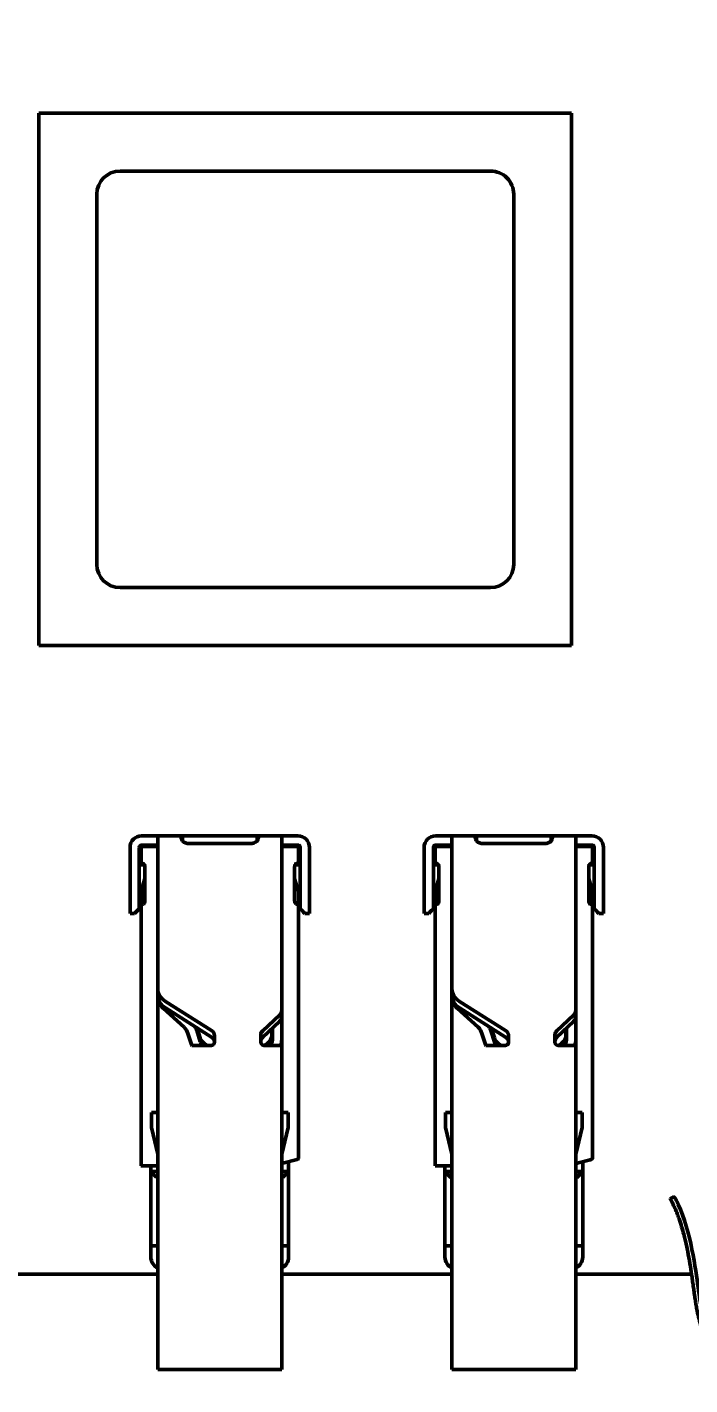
# Model space of a CAD drawing. Header units: millimetres. Extents: x -55 to 2039, y 0 to 512.
# Drawn here: x 1082.7 to 1111.4, y 222.2 to 280.9 of the extents above; entities that cross this region are included whole.
import ezdxf
from ezdxf import colors
from ezdxf.entities.mleader import LeaderData, LeaderLine
from ezdxf.enums import TextEntityAlignment as Align
from ezdxf.math import Vec2, Vec3

# ---------------------------------------------------------------- set-up
doc = ezdxf.new("R2010")
doc.units = ezdxf.units.MM
doc.linetypes.add('Сплошная', pattern=[0])
doc.layers.add('Виды', color=30, linetype='Continuous')
doc.styles.add('GOST TYPE B', font='', dxfattribs={"height": 3.5})
doc.styles.get('GOST TYPE B').set_extended_font_data('GOST type B')

# ---------------------------------------------------------------- blocks, each defined once
blk = doc.blocks.new('Вид с →')
at = {"linetype": 'Continuous', "lineweight": 25, "transparency": 16777216}
for q in [(28.03, 4.046), (30.858, 4.046)]:
    blk.add_line((29.444, 2.632), q, dxfattribs=at)
blk.add_circle((32.944, 2.632), 3.5, dxfattribs=at)
blk.add_circle((32.944, 2.632), 3.5, dxfattribs=at)
at = {"linetype": 'Continuous', "lineweight": 50, "transparency": 16777216, "style": 'GOST TYPE B'}
blk.add_attdef('ВИД(_:_)', text='', height=7, dxfattribs=at).set_placement((27.226, 3.5), align=Align.MIDDLE_RIGHT)
blk = doc.blocks.new('_DotSmall')
at = {"color": 0, "linetype": 'ByBlock', "lineweight": 60, "const_width": 0.5}
blk.add_lwpolyline([(-0.0625, 0, 1), (0.0625, 0, 1)], format="xyb", close=True, dxfattribs=at)

msp = doc.modelspace()

# ---------------------------------------------------------------- linework, layer by layer
at = {"linetype": 'Continuous', "lineweight": 50}
for p, q in [((1083.259, 277.181), (1083.259, 254.1808)), ((1106.2592, 277.181), (1083.259, 277.181)), ((1106.2592, 254.1808), (1106.2592, 277.181)), ((1086.7591, 274.6809), (1102.7591, 274.6809)), ((1085.7591, 257.6809), (1085.7591, 273.6809)), ((1103.7591, 273.6809), (1103.7591, 257.6809)), ((1102.7591, 256.6809), (1086.7591, 256.6809)), ((1083.259, 254.1808), (1106.2592, 254.1808)), ((1087.6908, 245.955), (1087.8908, 245.955)), ((1088.3908, 245.955), (1087.8908, 245.955)), ((1088.3908, 245.955), (1089.4565, 245.955)), ((1089.4565, 245.955), (1089.4565, 245.7267)), ((1089.7408, 245.955), (1089.4565, 245.955)), ((1092.3908, 245.955), (1089.7408, 245.955)), ((1092.675, 245.955), (1092.3908, 245.955)), ((1092.675, 245.7267), (1092.675, 245.955)), ((1092.675, 245.955), (1093.7408, 245.955)), ((1094.2408, 245.955), (1093.7408, 245.955)), ((1094.4408, 245.955), (1094.2408, 245.955)), ((1100.3908, 245.955), (1100.5908, 245.955)), ((1101.0908, 245.955), (1100.5908, 245.955)), ((1101.0908, 245.955), (1102.1565, 245.955)), ((1102.1565, 245.955), (1102.1565, 245.7267)), ((1102.4408, 245.955), (1102.1565, 245.955)), ((1105.0908, 245.955), (1102.4408, 245.955)), ((1105.375, 245.955), (1105.0908, 245.955)), ((1105.375, 245.7267), (1105.375, 245.955)), ((1105.375, 245.955), (1106.4408, 245.955)), ((1106.9408, 245.955), (1106.4408, 245.955)), ((1107.1408, 245.955), (1106.9408, 245.955)), ((1087.1908, 245.455), (1087.1908, 242.905)), ((1087.5908, 242.905), (1087.5908, 245.455)), ((1087.6658, 244.755), (1087.6658, 245.495)), ((1087.6658, 245.495), (1087.7729, 245.495)), ((1087.6908, 245.555), (1087.8908, 245.555)), ((1087.7729, 245.495), (1088.3372, 245.495)), ((1087.8908, 245.555), (1088.3908, 245.555)), ((1088.3908, 245.495), (1088.3372, 245.495)), ((1088.3908, 239.3267), (1088.3908, 245.7207)), ((1089.7408, 245.6216), (1092.3908, 245.6216)), ((1093.7408, 238.4221), (1093.7408, 245.7207)), ((1093.7408, 245.555), (1094.2408, 245.555)), ((1093.7943, 245.495), (1093.7408, 245.495)), ((1093.7943, 245.495), (1094.3586, 245.495)), ((1094.2408, 245.555), (1094.4408, 245.555)), ((1094.3586, 245.495), (1094.4658, 245.495)), ((1094.4658, 245.495), (1094.4658, 244.755)), ((1094.5408, 245.455), (1094.5408, 242.905)), ((1094.9408, 242.905), (1094.9408, 245.455)), ((1099.8908, 245.455), (1099.8908, 242.905)), ((1100.2908, 242.905), (1100.2908, 245.455)), ((1100.3658, 244.755), (1100.3658, 245.495)), ((1100.3658, 245.495), (1100.4729, 245.495)), ((1100.3908, 245.555), (1100.5908, 245.555)), ((1100.4729, 245.495), (1101.0372, 245.495)), ((1100.5908, 245.555), (1101.0908, 245.555)), ((1101.0908, 245.495), (1101.0372, 245.495)), ((1101.0908, 239.3267), (1101.0908, 245.7207)), ((1102.4408, 245.6216), (1105.0908, 245.6216)), ((1106.4408, 238.4221), (1106.4408, 245.7207)), ((1106.4408, 245.555), (1106.9408, 245.555)), ((1106.4943, 245.495), (1106.4408, 245.495)), ((1106.4943, 245.495), (1107.0586, 245.495)), ((1106.9408, 245.555), (1107.1408, 245.555)), ((1107.0586, 245.495), (1107.1658, 245.495)), ((1107.1658, 245.495), (1107.1658, 244.755)), ((1107.2408, 245.455), (1107.2408, 242.905)), ((1107.6408, 242.905), (1107.6408, 245.455)), ((1087.5908, 244.705), (1087.8116, 244.705)), ((1087.7564, 244.755), (1087.6658, 244.755)), ((1094.3199, 244.705), (1094.5408, 244.705)), ((1094.4658, 244.755), (1094.3751, 244.755)), ((1100.2908, 244.705), (1100.5116, 244.705)), ((1100.4564, 244.755), (1100.3658, 244.755)), ((1107.0199, 244.705), (1107.2408, 244.705)), ((1107.1658, 244.755), (1107.0751, 244.755)), ((1087.8307, 244.1049), (1087.5908, 243.305)), ((1087.8307, 244.605), (1087.8307, 243.155)), ((1094.3008, 243.155), (1094.3008, 244.605)), ((1094.5408, 243.305), (1094.3008, 244.1049)), ((1100.5307, 244.1049), (1100.2908, 243.305)), ((1100.5307, 244.605), (1100.5307, 243.155)), ((1107.0008, 243.155), (1107.0008, 244.605)), ((1107.2408, 243.305), (1107.0008, 244.1049)), ((1087.6658, 243.555), (1087.6658, 243.155)), ((1094.4658, 243.155), (1094.4658, 243.555)), ((1100.3658, 243.555), (1100.3658, 243.155)), ((1107.1658, 243.155), (1107.1658, 243.555)), ((1087.6658, 231.695), (1087.6658, 243.005)), ((1087.6658, 243.005), (1087.7564, 243.005)), ((1094.3751, 243.005), (1094.4658, 243.005)), ((1094.4658, 243.005), (1094.4658, 232.0137)), ((1100.3658, 231.695), (1100.3658, 243.005)), ((1100.3658, 243.005), (1100.4564, 243.005)), ((1107.0751, 243.005), (1107.1658, 243.005)), ((1107.1658, 243.005), (1107.1658, 232.0137)), ((1087.3908, 242.605), (1087.1908, 242.605)), ((1094.9408, 242.605), (1094.7408, 242.605)), ((1100.0908, 242.605), (1099.8908, 242.605)), ((1107.6408, 242.605), (1107.4408, 242.605)), ((1088.3908, 239.0439), (1088.3908, 239.3267)), ((1088.3908, 239.0439), (1088.3908, 239.027)), ((1088.3908, 222.895), (1088.3908, 239.027)), ((1090.708, 237.54), (1088.7226, 238.8006)), ((1101.0908, 239.0439), (1101.0908, 239.3267)), ((1101.0908, 239.0439), (1101.0908, 239.027)), ((1101.0908, 222.895), (1101.0908, 239.027)), ((1103.408, 237.54), (1101.4226, 238.8006)), ((1088.6178, 238.511), (1089.5232, 237.681)), ((1088.7226, 238.5178), (1090.708, 237.2571)), ((1093.6408, 238.2099), (1092.9208, 237.5311)), ((1093.7408, 238.4221), (1093.7408, 238.1392)), ((1101.3178, 238.511), (1102.2232, 237.681)), ((1101.4226, 238.5178), (1103.408, 237.2571)), ((1106.3408, 238.2099), (1105.6208, 237.5311)), ((1106.4408, 238.4221), (1106.4408, 238.1392)), ((1090.0889, 237.6502), (1090.225, 237.2195)), ((1092.9208, 237.2483), (1093.6408, 237.9271)), ((1093.3158, 237.37), (1093.3158, 237.6207)), ((1093.3408, 237.6443), (1093.3408, 237.145)), ((1093.7408, 237.145), (1093.7408, 238.1392)), ((1102.7889, 237.6502), (1102.925, 237.2195)), ((1105.6208, 237.2483), (1106.3408, 237.9271)), ((1106.0158, 237.37), (1106.0158, 237.6207)), ((1106.0408, 237.6443), (1106.0408, 237.145)), ((1106.4408, 237.145), (1106.4408, 238.1392)), ((1089.6899, 237.4194), (1089.8431, 236.9342)), ((1090.2246, 237.0547), (1090.0713, 237.5398)), ((1090.8408, 237.2486), (1090.8408, 237.3295)), ((1092.8408, 237.2486), (1092.8408, 237.3614)), ((1093.3158, 237.0251), (1093.3158, 237.37)), ((1093.7408, 222.895), (1093.7408, 237.145)), ((1102.3899, 237.4194), (1102.5431, 236.9342)), ((1102.9246, 237.0547), (1102.7713, 237.5398)), ((1103.5408, 237.2486), (1103.5408, 237.3295)), ((1105.5408, 237.2486), (1105.5408, 237.3614)), ((1106.0158, 237.0251), (1106.0158, 237.37)), ((1106.4408, 222.895), (1106.4408, 237.145)), ((1089.8568, 236.895), (1090.5106, 236.895)), ((1090.6908, 236.895), (1090.5106, 236.895)), ((1093.0408, 236.895), (1092.9908, 236.895)), ((1093.0408, 236.895), (1093.6946, 236.895)), ((1102.5568, 236.895), (1103.2106, 236.895)), ((1103.3908, 236.895), (1103.2106, 236.895)), ((1105.7408, 236.895), (1105.6908, 236.895)), ((1105.7408, 236.895), (1106.3946, 236.895)), ((1094.4689, 235.995), (1094.4658, 235.995)), ((1107.1689, 235.995), (1107.1658, 235.995)), ((1094.4658, 234.295), (1094.4689, 234.295)), ((1107.1658, 234.295), (1107.1689, 234.295)), ((1088.1158, 233.995), (1088.3908, 233.995)), ((1088.1158, 233.795), (1088.1158, 233.345)), ((1093.7408, 233.995), (1094.0158, 233.995)), ((1094.0158, 233.345), (1094.0158, 233.795)), ((1100.8158, 233.995), (1101.0908, 233.995)), ((1100.8158, 233.795), (1100.8158, 233.345)), ((1106.4408, 233.995), (1106.7158, 233.995)), ((1106.7158, 233.345), (1106.7158, 233.795)), ((1087.6658, 233.395), (1087.6626, 233.395)), ((1088.3908, 232.195), (1088.1158, 233.345)), ((1094.0158, 233.345), (1093.7408, 232.195)), ((1100.3658, 233.395), (1100.3626, 233.395)), ((1101.0908, 232.195), (1100.8158, 233.345)), ((1106.7158, 233.345), (1106.4408, 232.195)), ((1093.7943, 231.8078), (1094.3586, 231.9539)), ((1094.0408, 231.445), (1094.0408, 231.8716)), ((1106.4943, 231.8078), (1107.0586, 231.9539)), ((1106.7408, 231.445), (1106.7408, 231.8716)), ((1087.6626, 231.695), (1087.6658, 231.695)), ((1087.7729, 231.695), (1087.6658, 231.695)), ((1087.7729, 231.695), (1088.3372, 231.695)), ((1088.0908, 231.445), (1088.0908, 231.695)), ((1088.3408, 231.195), (1088.0908, 231.445)), ((1088.0908, 228.245), (1088.0908, 231.445)), ((1088.1711, 231.445), (1088.0908, 231.445)), ((1088.1711, 231.445), (1088.3908, 231.445)), ((1088.3372, 231.695), (1088.3908, 231.695)), ((1088.3876, 231.195), (1088.3408, 231.195)), ((1088.3876, 231.195), (1088.3908, 231.195)), ((1093.9604, 231.445), (1093.7408, 231.445)), ((1093.7408, 231.195), (1093.7439, 231.195)), ((1093.7908, 231.195), (1093.7439, 231.195)), ((1093.7908, 231.195), (1094.0408, 231.445)), ((1094.0408, 231.445), (1093.9604, 231.445)), ((1094.0408, 228.245), (1094.0408, 231.445)), ((1100.3626, 231.695), (1100.3658, 231.695)), ((1100.4729, 231.695), (1100.3658, 231.695)), ((1100.4729, 231.695), (1101.0372, 231.695)), ((1100.7908, 231.445), (1100.7908, 231.695)), ((1101.0408, 231.195), (1100.7908, 231.445)), ((1100.7908, 228.245), (1100.7908, 231.445)), ((1100.8711, 231.445), (1100.7908, 231.445)), ((1100.8711, 231.445), (1101.0908, 231.445)), ((1101.0372, 231.695), (1101.0908, 231.695)), ((1101.0876, 231.195), (1101.0408, 231.195)), ((1101.0876, 231.195), (1101.0908, 231.195)), ((1106.6604, 231.445), (1106.4408, 231.445)), ((1106.4408, 231.195), (1106.4439, 231.195)), ((1106.4908, 231.195), (1106.4439, 231.195)), ((1106.4908, 231.195), (1106.7408, 231.445)), ((1106.7408, 231.445), (1106.6604, 231.445)), ((1106.7408, 228.245), (1106.7408, 231.445)), ((1110.5213, 230.2623), (1110.6938, 230.3635)), ((1088.0908, 228.245), (1088.0908, 227.745)), ((1088.3908, 228.245), (1088.0908, 228.245)), ((1094.0408, 228.245), (1093.7408, 228.245)), ((1094.0408, 227.745), (1094.0408, 228.245)), ((1100.7908, 228.245), (1100.7908, 227.745)), ((1101.0908, 228.245), (1100.7908, 228.245)), ((1106.7408, 228.245), (1106.4408, 228.245)), ((1106.7408, 227.745), (1106.7408, 228.245)), ((1088.3908, 227.0123), (1081.0408, 227.0123)), ((1101.0908, 227.0123), (1093.7408, 227.0123)), ((1111.443, 227.0123), (1106.4408, 227.0123)), ((1088.6178, 222.895), (1088.3908, 222.895)), ((1088.6178, 222.895), (1089.5232, 222.895)), ((1089.5232, 222.895), (1089.6899, 222.895)), ((1089.6899, 222.895), (1089.8431, 222.895)), ((1090.5106, 222.895), (1089.8431, 222.895)), ((1090.5106, 222.895), (1093.0408, 222.895)), ((1093.7408, 222.895), (1093.0408, 222.895)), ((1101.3178, 222.895), (1101.0908, 222.895)), ((1101.3178, 222.895), (1102.2232, 222.895)), ((1102.2232, 222.895), (1102.3899, 222.895)), ((1102.3899, 222.895), (1102.5431, 222.895)), ((1103.2106, 222.895), (1102.5431, 222.895)), ((1103.2106, 222.895), (1105.7408, 222.895)), ((1106.4408, 222.895), (1105.7408, 222.895))]:
    msp.add_line(p, q, dxfattribs=at)
for centre, radius, start, end in [((1086.7591, 273.6809), 1, 90.000003, 180.000003), ((1102.7591, 273.6809), 1, 0.000003, 90.000003), ((1086.7591, 257.6809), 1, 180.000003, 270.000003), ((1102.7591, 257.6809), 1, 270.000003, 0.000003), ((1087.6908, 245.455), 0.1, 89.999993, 179.999993), ((1094.4408, 245.455), 0.1, 359.999993, 89.999993), ((1100.3908, 245.455), 0.1, 89.999993, 179.999993), ((1107.1408, 245.455), 0.1, 359.999993, 89.999993)]:
    msp.add_arc(centre, radius, start, end, dxfattribs=at)
at = {"linetype": 'Continuous', "lineweight": 50, "extrusion": (0, 0, -1)}
for centre, start, end in [((-1087.6908, 245.455), 0.000007, 90.000007), ((-1094.4408, 245.455), 90.000007, 180.000007), ((-1100.3908, 245.455), 0.000007, 90.000007), ((-1107.1408, 245.455), 90.000007, 180.000007)]:
    msp.add_arc(centre, 0.5, start, end, dxfattribs=at)
for centre, major_axis, ratio, start_param, end_param in [((1088.3908, 245.155), (0, 0.8), 0.0000001, 0.0000124, 0.7854105), ((1101.0908, 245.155), (0, 0.8), 0.0000001, 0.0000124, 0.7854105), ((1094.4658, 244.605), (0, 0.15), 0.0000001, 5.4421465, 6.2832152), ((1107.1658, 244.605), (0, 0.15), 0.0000001, 5.4421465, 6.2832152), ((1087.1908, 242.905), (0, 0.3), 0.0000001, 1.5708262, 3.1416226), ((1094.4658, 243.155), (0, 0.15), 0.0000001, 3.1416225, 4.7124188), ((1094.5408, 242.905), (0, 0.3), 0.0000001, 1.5708261, 1.910663), ((1099.8908, 242.905), (0, 0.3), 0.0000001, 1.5708262, 3.1416226), ((1107.1658, 243.155), (0, 0.15), 0.0000001, 3.1416225, 4.7124188), ((1107.2408, 242.905), (0, 0.3), 0.0000001, 1.5708261, 1.910663), ((1087.6908, 242.905), (-0.3, -0.3), 0, 5.0521848, 6.2831442), ((1100.3908, 242.905), (-0.3, -0.3), 0, 5.0521848, 6.2831442), ((1089.3908, 239.3267), (1, 0), 0.7071068, 2.3024826, 3.1415925), ((1102.0908, 239.3267), (1, 0), 0.7071068, 2.3024826, 3.1415925), ((1093.2408, 238.4221), (0.5, 0), 0.7071068, 6.2831852, 6.9266863), ((1105.9408, 238.4221), (0.5, 0), 0.7071068, 6.2831852, 6.9266863), ((1089.1178, 237.2387), (0.4243, -0.4243), 0.9999999, -1.6142483, -1.0912781), ((1101.8178, 237.2387), (0.4243, -0.4243), 0.9999999, -1.6142483, -1.0912781), ((1090.4408, 237.0467), (0.4, 0), 0.7071068, 5.4440753, 6.2831853), ((1090.8408, 236.895), (0, 0.5), 0.0000001, 0.7854001, 1.2661056), ((1093.2408, 237.0786), (0.4, 0), 0.7071068, 3.1415925, 3.7850936), ((1093.0408, 237.145), (-0.2121, 0.2121), 0.9999999, 2.3561974, 3.3413082), ((1103.1408, 237.0467), (0.4, 0), 0.7071068, 5.4440753, 6.2831853), ((1103.5408, 236.895), (0, 0.5), 0.0000001, 0.7854001, 1.2661056), ((1105.9408, 237.0786), (0.4, 0), 0.7071068, 3.1415925, 3.7850936), ((1105.7408, 237.145), (-0.2121, 0.2121), 0.9999999, 2.3561974, 3.3413082), ((1088.1158, 233.795), (0, 0.2), 0.0000001, -0.0000395, 1.5707568), ((1100.8158, 233.795), (0, 0.2), 0.0000001, -0.0000395, 1.5707568), ((1094.1408, 231.7779), (0.4, 0), 0.149451, 3.1415926, 3.6651913), ((1106.8408, 231.7779), (0.4, 0), 0.149451, 3.1415926, 3.6651913)]:
    msp.add_ellipse(centre, major_axis=major_axis, ratio=ratio, start_param=start_param, end_param=end_param, dxfattribs=at)
at = {"linetype": 'Continuous', "lineweight": 50}
for centre, major_axis, ratio, start_param, end_param in [((1093.7408, 245.155), (0, -0.8), 0.0000001, 2.356182, 3.1415802), ((1106.4408, 245.155), (0, -0.8), 0.0000001, 2.356182, 3.1415802), ((1089.7408, 245.8691), (-0.35, 0), 0.7071068, 0.643127, 1.5707965), ((1092.3908, 245.8691), (-0.35, 0), 0.7071068, 1.5707965, 2.4984659), ((1102.4408, 245.8691), (-0.35, 0), 0.7071068, 0.643127, 1.5707965), ((1105.0908, 245.8691), (-0.35, 0), 0.7071068, 1.5707965, 2.4984659), ((1087.6658, 244.605), (0, -0.15), 0.0000001, 3.1415637, 3.9826324), ((1087.7807, 244.6027), (0.0304, -0.1517), 0.4449142, 2.82277, 3.0525987), ((1087.7557, 244.605), (0, -0.15), 0.5000001, 1.5707963, 2.9100714), ((1094.3758, 244.605), (0, 0.15), 0.4999999, 0.231522, 1.5707963), ((1094.3508, 244.6025), (0.0305, 0.1519), 0.4446063, 6.3720651, 6.6017153), ((1100.3658, 244.605), (0, -0.15), 0.0000001, 3.1415637, 3.9826324), ((1100.4807, 244.6027), (0.0304, -0.1517), 0.4449142, 2.82277, 3.0525987), ((1100.4557, 244.605), (0, -0.15), 0.5000001, 1.5707963, 2.9100714), ((1107.0758, 244.605), (0, 0.15), 0.4999999, 0.231522, 1.5707963), ((1107.0508, 244.6025), (0.0305, 0.1519), 0.4446063, 6.3720651, 6.6017153), ((1087.5908, 242.905), (0, -0.3), 0.0000001, 1.23093, 1.5707669), ((1087.6658, 243.155), (0, -0.15), 0.0000001, 4.7123591, 6.2831554), ((1087.7807, 243.1574), (-0.0305, -0.1518), 0.4447212, 6.3721254, 6.6018433), ((1087.7557, 243.155), (0, -0.15), 0.5000001, 0.231522, 1.5707963), ((1094.3758, 243.155), (0, 0.15), 0.4999999, 1.5707963, 2.9100715), ((1094.3508, 243.1573), (-0.0304, 0.1517), 0.444921, 2.8227632, 3.0525958), ((1094.9408, 242.905), (0, -0.3), 0.0000001, -0.0000298, 1.5707665), ((1100.2908, 242.905), (0, -0.3), 0.0000001, 1.23093, 1.5707669), ((1100.3658, 243.155), (0, -0.15), 0.0000001, 4.7123591, 6.2831554), ((1100.4807, 243.1574), (-0.0305, -0.1518), 0.4447212, 6.3721254, 6.6018433), ((1100.4557, 243.155), (0, -0.15), 0.5000001, 0.231522, 1.5707963), ((1107.0758, 243.155), (0, 0.15), 0.4999999, 1.5707963, 2.9100715), ((1107.0508, 243.1573), (-0.0304, 0.1517), 0.444921, 2.8227632, 3.0525958), ((1107.6408, 242.905), (0, -0.3), 0.0000001, -0.0000298, 1.5707665), ((1094.4408, 242.905), (0.3, -0.3), 0, 0.0000242, 1.2309836), ((1107.1408, 242.905), (0.3, -0.3), 0, 0.0000242, 1.2309836), ((1089.3908, 239.0439), (-1, 0), 0.7071068, 0.0000001, 0.83911), ((1089.0908, 239.027), (0.495, -0.495), 0.9999999, 3.92699, 4.7558391), ((1102.0908, 239.0439), (-1, 0), 0.7071068, 0.0000001, 0.83911), ((1101.7908, 239.027), (0.495, -0.495), 0.9999999, 3.92699, 4.7558391), ((1089.1178, 237.2387), (-0.7071, 0.7071), 0.9999999, 4.2328711, 4.4123756), ((1093.2408, 238.1392), (-0.5, 0), 0.7071068, 2.4980917, 3.1415928), ((1101.8178, 237.2387), (-0.7071, 0.7071), 0.9999999, 4.2328711, 4.4123756), ((1105.9408, 238.1392), (-0.5, 0), 0.7071068, 2.4980917, 3.1415928), ((1090.5106, 237.145), (0.2121, -0.2121), 0.9999999, 4.2328708, 4.9121027), ((1090.7017, 237.37), (-0.3536, 0.3536), 0.9999999, 1.0912687, 2.0386257), ((1090.4408, 237.3295), (-0.4, 0), 0.7071068, 3.1415928, 3.9807027), ((1093.2408, 237.3614), (-0.4, 0), 0.7071068, 5.6396843, 6.2831854), ((1092.8408, 236.895), (0, -0.5), 0.0000001, 1.875487, 2.3561925), ((1092.8158, 237.37), (-0.3536, 0.3536), 0.9999999, 2.6793349, 3.9269826), ((1093.0408, 237.145), (0.495, -0.495), 0.9999999, 0.4201861, 0.7853933), ((1103.2106, 237.145), (0.2121, -0.2121), 0.9999999, 4.2328708, 4.9121027), ((1103.4017, 237.37), (-0.3536, 0.3536), 0.9999999, 1.0912687, 2.0386257), ((1103.1408, 237.3295), (-0.4, 0), 0.7071068, 3.1415928, 3.9807027), ((1105.9408, 237.3614), (-0.4, 0), 0.7071068, 5.6396843, 6.2831854), ((1105.5408, 236.895), (0, -0.5), 0.0000001, 1.875487, 2.3561925), ((1105.5158, 237.37), (-0.3536, 0.3536), 0.9999999, 2.6793349, 3.9269826), ((1105.7408, 237.145), (0.495, -0.495), 0.9999999, 0.4201861, 0.7853933), ((1090.5945, 237.1744), (0.7445, 0.2606), 0.9419881, 3.1125126, 3.1684024), ((1103.2945, 237.1744), (0.7445, 0.2606), 0.9419881, 3.1125126, 3.1684024), ((1094.0158, 233.795), (0, -0.2), 0.0000001, 1.5708359, 3.1416322), ((1106.7158, 233.795), (0, -0.2), 0.0000001, 1.5708359, 3.1416322), ((1093.6658, 232.0137), (-0.8, 0), 0.149451, 2.617994, 3.1415927), ((1106.3658, 232.0137), (-0.8, 0), 0.149451, 2.617994, 3.1415927), ((1088.5908, 227.745), (0.3536, 0.3536), 1, 2.3561848, 3.5154651), ((1093.5408, 227.745), (0.3536, 0.3536), 1, -1.9446666, -0.7853899), ((1101.2908, 227.745), (0.3536, 0.3536), 1, 2.3561848, 3.5154651), ((1106.2408, 227.745), (0.3536, 0.3536), 1, -1.9446666, -0.7853899)]:
    msp.add_ellipse(centre, major_axis=major_axis, ratio=ratio, start_param=start_param, end_param=end_param, dxfattribs=at)
for points, knots in [([(1089.4565, 245.955), (1089.4399, 245.955), (1089.4267, 245.9527), (1089.4059, 245.942), (1089.3987, 245.9335), (1089.3919, 245.914), (1089.3906, 245.9046), (1089.3909, 245.8832), (1089.3926, 245.8711), (1089.4002, 245.8384), (1089.4079, 245.8163), (1089.4297, 245.7697), (1089.4435, 245.7454), (1089.4607, 245.7207)], [-0.064680492, -0.064680492, -0.064680492, -0.064680492, -0.052997571, -0.052997571, -0.040701529, -0.040701529, -0.032341427, -0.032341427, -0.023960569, -0.023960569, -0.011659264, -0.011659264, -0.000001, -0.000001, -0.000001, -0.000001]), ([(1092.6708, 245.7207), (1092.6881, 245.7454), (1092.7018, 245.7697), (1092.7236, 245.8163), (1092.7313, 245.8384), (1092.739, 245.8711), (1092.7406, 245.8832), (1092.7409, 245.9046), (1092.7396, 245.914), (1092.7328, 245.9335), (1092.7256, 245.942), (1092.7049, 245.9527), (1092.6916, 245.955), (1092.675, 245.955)], [-0.064698804, -0.064698804, -0.064698804, -0.064698804, -0.053037239, -0.053037239, -0.040732452, -0.040732452, -0.032349221, -0.032349221, -0.023986752, -0.023986752, -0.011687229, -0.011687229, -0.000001, -0.000001, -0.000001, -0.000001]), ([(1102.1565, 245.955), (1102.1399, 245.955), (1102.1267, 245.9527), (1102.1059, 245.942), (1102.0987, 245.9335), (1102.0919, 245.914), (1102.0906, 245.9046), (1102.0909, 245.8832), (1102.0926, 245.8711), (1102.1002, 245.8384), (1102.1079, 245.8163), (1102.1297, 245.7697), (1102.1435, 245.7454), (1102.1607, 245.7207)], [-0.064680492, -0.064680492, -0.064680492, -0.064680492, -0.052997571, -0.052997571, -0.040701529, -0.040701529, -0.032341427, -0.032341427, -0.023960569, -0.023960569, -0.011659264, -0.011659264, -0.000001, -0.000001, -0.000001, -0.000001]), ([(1105.3708, 245.7207), (1105.3881, 245.7454), (1105.4018, 245.7697), (1105.4236, 245.8163), (1105.4313, 245.8384), (1105.439, 245.8711), (1105.4406, 245.8832), (1105.4409, 245.9046), (1105.4396, 245.914), (1105.4328, 245.9335), (1105.4256, 245.942), (1105.4049, 245.9527), (1105.3916, 245.955), (1105.375, 245.955)], [-0.064698804, -0.064698804, -0.064698804, -0.064698804, -0.053037239, -0.053037239, -0.040732452, -0.040732452, -0.032349221, -0.032349221, -0.023986752, -0.023986752, -0.011687229, -0.011687229, -0.000001, -0.000001, -0.000001, -0.000001]), ([(1090.6908, 236.895), (1090.7096, 236.895), (1090.7297, 236.8988), (1090.7667, 236.9141), (1090.7835, 236.9257), (1090.8104, 236.9525), (1090.822, 236.9697), (1090.8372, 237.0068), (1090.8408, 237.0267), (1090.8408, 237.045)], [-0.046791277, -0.046791277, -0.046791277, -0.046791277, -0.041137601, -0.041137601, -0.035483924, -0.035483924, -0.0297219, -0.0297219, -0.023959875, -0.023959875, -0.023959875, -0.023959875]), ([(1092.8408, 237.045), (1092.8408, 237.0267), (1092.8443, 237.0068), (1092.8595, 236.9697), (1092.8711, 236.9525), (1092.898, 236.9257), (1092.9149, 236.9141), (1092.9518, 236.8988), (1092.9719, 236.895), (1092.9908, 236.895)], [0.023959875, 0.023959875, 0.023959875, 0.023959875, 0.029721927, 0.029721927, 0.035483979, 0.035483979, 0.041137683, 0.041137683, 0.046791386, 0.046791386, 0.046791386, 0.046791386]), ([(1103.3908, 236.895), (1103.4096, 236.895), (1103.4297, 236.8988), (1103.4667, 236.9141), (1103.4835, 236.9257), (1103.5104, 236.9525), (1103.522, 236.9697), (1103.5372, 237.0068), (1103.5408, 237.0267), (1103.5408, 237.045)], [-0.046791277, -0.046791277, -0.046791277, -0.046791277, -0.041137601, -0.041137601, -0.035483924, -0.035483924, -0.0297219, -0.0297219, -0.023959875, -0.023959875, -0.023959875, -0.023959875]), ([(1105.5408, 237.045), (1105.5408, 237.0267), (1105.5443, 237.0068), (1105.5595, 236.9697), (1105.5711, 236.9525), (1105.598, 236.9257), (1105.6149, 236.9141), (1105.6518, 236.8988), (1105.6719, 236.895), (1105.6908, 236.895)], [0.023959875, 0.023959875, 0.023959875, 0.023959875, 0.029721927, 0.029721927, 0.035483979, 0.035483979, 0.041137683, 0.041137683, 0.046791386, 0.046791386, 0.046791386, 0.046791386]), ([(1110.6951, 229.9282), (1110.6862, 229.9474), (1110.6773, 229.9665), (1110.6683, 229.9851), (1110.6567, 230.0093), (1110.6452, 230.0327), (1110.6339, 230.055), (1110.6195, 230.0838), (1110.6056, 230.1104), (1110.5928, 230.1344), (1110.5866, 230.1461), (1110.5806, 230.1572), (1110.5749, 230.1676), (1110.5618, 230.1915), (1110.5507, 230.2113), (1110.542, 230.2266), (1110.5404, 230.2294), (1110.5389, 230.232), (1110.5374, 230.2345), (1110.5321, 230.2438), (1110.528, 230.2509), (1110.5252, 230.2556), (1110.5226, 230.2601), (1110.5213, 230.2623), (1110.5213, 230.2623)], [-0.06066127, -0.06066127, -0.06066127, -0.06066127, -0.054298503, -0.054298503, -0.054298503, -0.046067171, -0.046067171, -0.046067171, -0.035478946, -0.035478946, -0.035478946, -0.030291147, -0.030291147, -0.030291147, -0.018368431, -0.018368431, -0.018368431, -0.016182945, -0.016182945, -0.016182945, -0.00795399, -0.00795399, -0.00795399, -0.000001, -0.000001, -0.000001, -0.000001]), ([(1110.6938, 230.3635), (1110.6938, 230.3635), (1110.6951, 230.3612), (1110.6978, 230.3567), (1110.7005, 230.352), (1110.7047, 230.3448), (1110.7101, 230.3354), (1110.7179, 230.3219), (1110.7282, 230.3037), (1110.7405, 230.2815), (1110.7428, 230.2774), (1110.7451, 230.2731), (1110.7475, 230.2687), (1110.7594, 230.247), (1110.7727, 230.2223), (1110.7869, 230.1951), (1110.7933, 230.1829), (1110.7998, 230.1702), (1110.8065, 230.1571), (1110.818, 230.1343), (1110.8298, 230.1105), (1110.8417, 230.0859), (1110.8506, 230.0675), (1110.8595, 230.0488), (1110.8684, 230.0299)], [-0.060660555, -0.060660555, -0.060660555, -0.060660555, -0.052668917, -0.052668917, -0.052668917, -0.044386226, -0.044386226, -0.044386226, -0.032535929, -0.032535929, -0.032535929, -0.030340371, -0.030340371, -0.030340371, -0.019519716, -0.019519716, -0.019519716, -0.014671094, -0.014671094, -0.014671094, -0.006274457, -0.006274457, -0.006274457, -0.000001, -0.000001, -0.000001, -0.000001]), ([(1112.3213, 224.1313), (1112.2284, 224.3221), (1112.0688, 224.6469), (1111.836, 225.647), (1111.7766, 226.0571), (1111.6237, 227.1745), (1111.3999, 228.892), (1110.8684, 230.0299)], [0.000001, 0.000001, 0.000001, 0.000001, 0.06377169, 0.06377169, 0.10493449, 0.10493449, 0.1812787, 0.1812787, 0.1812787, 0.1812787]), ([(1112.3213, 223.5123), (1112.3205, 223.5243), (1112.3194, 223.5361), (1112.318, 223.5478), (1112.3165, 223.5606), (1112.3147, 223.5733), (1112.3126, 223.5859), (1112.309, 223.6076), (1112.3046, 223.6291), (1112.2994, 223.6505), (1112.2983, 223.6551), (1112.2971, 223.6597), (1112.296, 223.6643), (1112.2889, 223.6918), (1112.2805, 223.7194), (1112.2709, 223.7474), (1112.2623, 223.7725), (1112.2527, 223.798), (1112.2422, 223.824), (1112.2322, 223.8488), (1112.2213, 223.8741), (1112.2095, 223.9001), (1112.1991, 223.9234), (1112.1879, 223.9473), (1112.1762, 223.972), (1112.1646, 223.9963), (1112.1524, 224.0213), (1112.1397, 224.0473), (1112.1374, 224.0521), (1112.135, 224.057), (1112.1327, 224.0618), (1112.1227, 224.0822), (1112.1125, 224.1032), (1112.1021, 224.1249), (1112.0982, 224.1331), (1112.0943, 224.1414), (1112.0903, 224.1498), (1112.0714, 224.1899), (1112.0521, 224.2324), (1112.0325, 224.2778), (1112.031, 224.2811), (1112.0296, 224.2845), (1112.0281, 224.2879), (1112.0079, 224.335), (1111.9872, 224.3851), (1111.9664, 224.4387), (1111.95, 224.4809), (1111.9334, 224.5253), (1111.9168, 224.5721), (1111.895, 224.6335), (1111.8745, 224.6951), (1111.855, 224.7571), (1111.8215, 224.864), (1111.7913, 224.9717), (1111.7639, 225.0801), (1111.7342, 225.1974), (1111.7077, 225.3156), (1111.6837, 225.4344), (1111.6682, 225.511), (1111.6537, 225.5878), (1111.64, 225.665), (1111.6278, 225.7336), (1111.6159, 225.8042), (1111.6044, 225.8764), (1111.5927, 225.9493), (1111.5813, 226.024), (1111.5702, 226.1001), (1111.5689, 226.1084), (1111.5677, 226.1167), (1111.5665, 226.125), (1111.555, 226.2038), (1111.5438, 226.2842), (1111.5325, 226.366), (1111.5207, 226.4515), (1111.5089, 226.5385), (1111.4969, 226.6268), (1111.4856, 226.71), (1111.4741, 226.7943), (1111.462, 226.8795), (1111.4406, 227.0314), (1111.4177, 227.1861), (1111.3927, 227.3426), (1111.3858, 227.3859), (1111.3787, 227.4293), (1111.3715, 227.4729), (1111.3426, 227.6464), (1111.3111, 227.8217), (1111.2761, 227.9972), (1111.2686, 228.0351), (1111.2609, 228.0729), (1111.253, 228.1107), (1111.2261, 228.2402), (1111.1973, 228.3696), (1111.1662, 228.4985), (1111.1468, 228.5792), (1111.1264, 228.6597), (1111.1052, 228.7399), (1111.0765, 228.8481), (1111.0461, 228.9557), (1111.0139, 229.0623), (1110.9788, 229.1786), (1110.9416, 229.2937), (1110.9022, 229.4073), (1110.8752, 229.4848), (1110.8472, 229.5617), (1110.8178, 229.6376), (1110.7933, 229.7008), (1110.7678, 229.7633), (1110.7412, 229.8251), (1110.7262, 229.8597), (1110.7108, 229.8941), (1110.6951, 229.9282)], [-0.803722, -0.803722, -0.803722, -0.803722, -0.79469776, -0.79469776, -0.79469776, -0.78484178, -0.78484178, -0.78484178, -0.76790498, -0.76790498, -0.76790498, -0.76428512, -0.76428512, -0.76428512, -0.74257423, -0.74257423, -0.74257423, -0.72311728, -0.72311728, -0.72311728, -0.70460512, -0.70460512, -0.70460512, -0.68805176, -0.68805176, -0.68805176, -0.671732, -0.671732, -0.671732, -0.66871814, -0.66871814, -0.66871814, -0.65609014, -0.65609014, -0.65609014, -0.65132069, -0.65132069, -0.65132069, -0.62856272, -0.62856272, -0.62856272, -0.62688625, -0.62688625, -0.62688625, -0.60349425, -0.60349425, -0.60349425, -0.58509756, -0.58509756, -0.58509756, -0.56098115, -0.56098115, -0.56098115, -0.51935577, -0.51935577, -0.51935577, -0.47432328, -0.47432328, -0.47432328, -0.44531884, -0.44531884, -0.44531884, -0.41949139, -0.41949139, -0.41949139, -0.39340553, -0.39340553, -0.39340553, -0.39057721, -0.39057721, -0.39057721, -0.36370161, -0.36370161, -0.36370161, -0.33560617, -0.33560617, -0.33560617, -0.30913651, -0.30913651, -0.30913651, -0.26196616, -0.26196616, -0.26196616, -0.24892035, -0.24892035, -0.24892035, -0.19693589, -0.19693589, -0.19693589, -0.18573359, -0.18573359, -0.18573359, -0.14741757, -0.14741757, -0.14741757, -0.12340352, -0.12340352, -0.12340352, -0.09096164, -0.09096164, -0.09096164, -0.05557713, -0.05557713, -0.05557713, -0.03141174, -0.03141174, -0.03141174, -0.01129602, -0.01129602, -0.01129602, -0.000001, -0.000001, -0.000001, -0.000001])]:
    msp.add_open_spline(points, degree=3, knots=knots, dxfattribs=at)

# ---------------------------------------------------------------- leaders
at = {"layer": 'Виды', "linetype": 'Continuous', "lineweight": 25}
ml = msp.add_multileader_block('Standard', dxfattribs=at)
ml.set_content('Вид с →', color=256)
ml.set_attribute('ВИД(_:_)', 'А(2:1)', width=0)
ml.set_leader_properties(linetype='Сплошная', lineweight=25)
ml.set_arrow_properties(name='DOTSMALL')
ml.build(insert=Vec2(0, 0))
ml.multileader.update_dxf_attribs({"leader_type": 0, "has_dogleg": 0, "text_left_attachment_type": 6, "text_right_attachment_type": 6, "dogleg_length": 0.3, "arrow_head_size": 1, "block_connection_type": 1})
ctx = ml.context
ctx.base_point, ctx.char_height, ctx.arrow_head_size, ctx.landing_gap_size, ctx.plane_origin = Vec3(1329.0713, 395.8731), 3.5, 1, 1, Vec3(1329.0713, 395.8731)
ctx.left_attachment, ctx.right_attachment, ctx.attachment_type = 6, 6, 1
notes = []
notes.append((ctx, [(0, (0, 0, 0), (0, 0), (1, 0), 1, [])]))
ctx.block.insert = Vec3(1329.0713, 395.8731)
ml = msp.add_multileader_block('Standard', dxfattribs=at)
ml.set_content('Вид с →', color=256)
ml.set_attribute('ВИД(_:_)', 'Б(4:1)', width=0)
ml.set_leader_properties(linetype='Сплошная', lineweight=25)
ml.set_arrow_properties(name='DOTSMALL')
ml.build(insert=Vec2(0, 0))
ml.multileader.update_dxf_attribs({"leader_type": 0, "has_dogleg": 0, "text_left_attachment_type": 6, "text_right_attachment_type": 6, "dogleg_length": 0.3, "arrow_head_size": 1, "block_connection_type": 1})
ctx = ml.context
ctx.base_point, ctx.char_height, ctx.arrow_head_size, ctx.landing_gap_size, ctx.plane_origin = Vec3(1332.1634, 311.4002), 3.5, 1, 1, Vec3(1332.1634, 311.4002)
ctx.left_attachment, ctx.right_attachment, ctx.attachment_type = 6, 6, 1
notes.append((ctx, [(0, (0, 0, 0), (0, 0), (1, 0), 1, [])]))
ctx.block.insert = Vec3(1332.1634, 311.4002)
for ctx, leaders in notes:
    for number, flags, end, landing, length, lines in leaders:
        leader = LeaderData()
        leader.index, (leader.has_last_leader_line, leader.has_dogleg_vector, leader.attachment_direction) = number, flags
        leader.last_leader_point, leader.dogleg_vector, leader.dogleg_length = Vec3(end), Vec3(landing), length
        for number, points, colour, breaks in lines:
            line = LeaderLine()
            line.index, line.vertices, line.color, line.breaks = number, Vec3.list(points), colors.encode_raw_color(colour), breaks
            leader.lines.append(line)
        ctx.leaders.append(leader)

doc.saveas('drawing.dxf')
